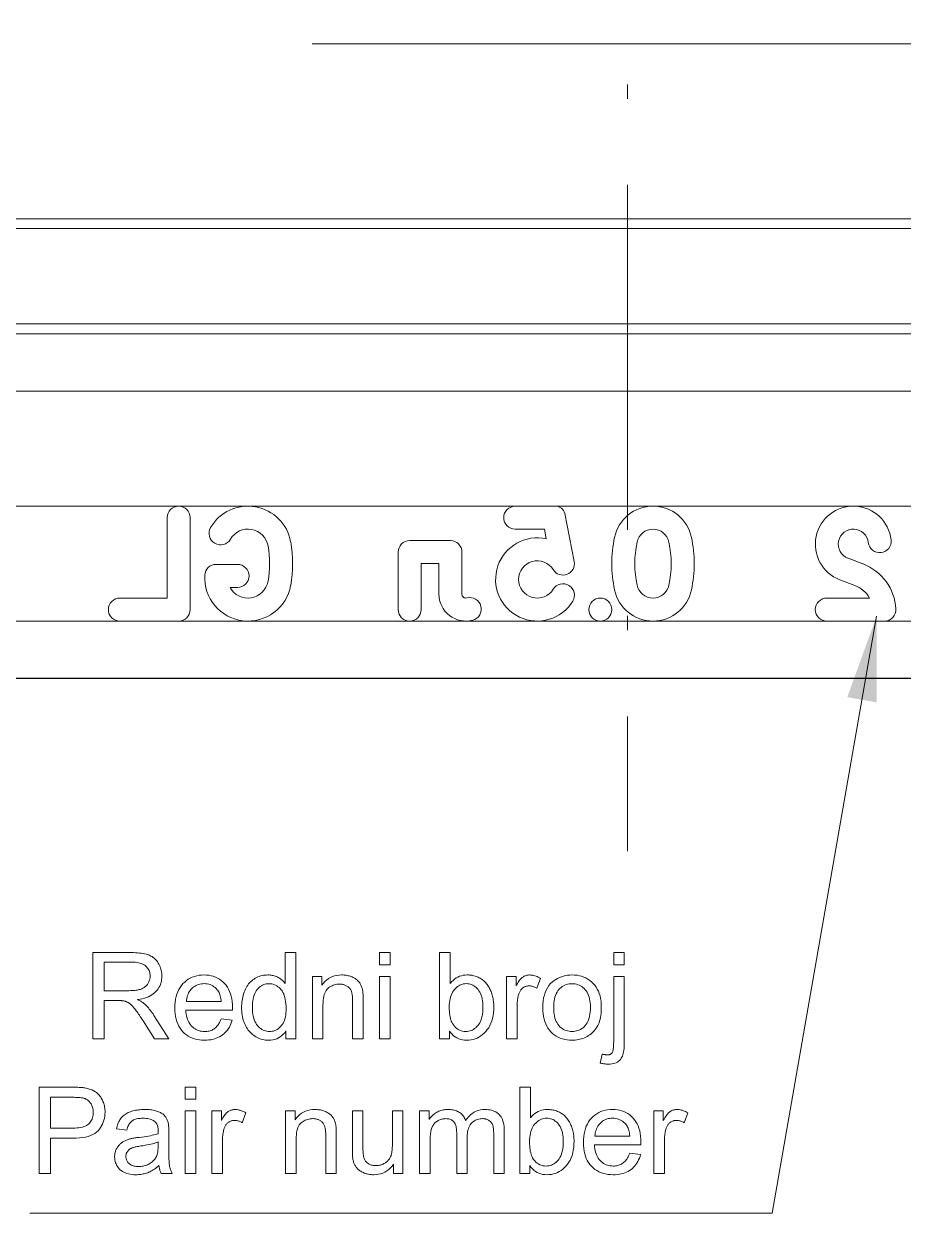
# Model space of a CAD drawing. Extents: x 0 to 419, y 0 to 420.
# Drawn here: x 208.8 to 239.39, y 114.07 to 155.47 of the extents above; entities that cross this region are included whole.
import ezdxf

# ---------------------------------------------------------------- set-up
doc = ezdxf.new("R2010")
doc.units = 0
doc.linetypes.add('DASHDOT', pattern=[18.5, 12, -3, 0.5, -3])

msp = doc.modelspace()

# ---------------------------------------------------------------- linework, layer by layer
at = {"color": 7, "linetype": 'DASHDOT', "lineweight": 13}
msp.add_line((229.801, 186.866), (229.801, 126.671), dxfattribs=at)
at = {"color": 7, "lineweight": 13}
for p, q in [((259.573, 148.685), (195.876, 148.685)), ((259.583, 148.344), (195.864, 148.344)), ((259.782, 145.025), (195.638, 145.025)), ((259.792, 144.685), (195.626, 144.685)), ((259.792, 142.685), (195.626, 142.685)), ((200.499, 138.685), (266.116, 138.685)), ((191.372, 134.685), (266.186, 134.685))]:
    msp.add_line(p, q, dxfattribs=at)
at = {"color": 7, "lineweight": 13, "ltscale": 0.07}
msp.add_line((213.788, 138.285), (213.788, 135.485), dxfattribs=at)
at = {"color": 7, "lineweight": 13, "ltscale": 0.08}
msp.add_line((214.588, 138.285), (214.588, 135.085), dxfattribs=at)
at = {"color": 7, "lineweight": 13, "ltscale": 0.035207}
msp.add_line((225.896, 138.685), (227.304, 138.685), dxfattribs=at)
at = {"color": 7, "lineweight": 13, "ltscale": 0.042492}
msp.add_line((227.949, 136.762), (227.616, 138.429), dxfattribs=at)
at = {"color": 7, "lineweight": 13, "ltscale": 0.025322}
msp.add_line((225.896, 137.885), (226.909, 137.885), dxfattribs=at)
at = {"color": 7, "lineweight": 13, "ltscale": 0.008574}
msp.add_line((226.976, 137.548), (226.909, 137.885), dxfattribs=at)
at = {"color": 7, "lineweight": 13, "ltscale": 0.035481}
msp.add_line((223.641, 137.485), (222.222, 137.485), dxfattribs=at)
at = {"color": 7, "lineweight": 13, "ltscale": 0.050008}
msp.add_line((221.822, 137.085), (221.822, 135.085), dxfattribs=at)
at = {"color": 7, "lineweight": 13, "ltscale": 0.036552}
msp.add_line((224.041, 137.085), (224.041, 135.623), dxfattribs=at)
at = {"color": 7, "lineweight": 13, "ltscale": 0.018524}
msp.add_line((216.234, 136.657), (215.493, 136.657), dxfattribs=at)
at = {"color": 7, "lineweight": 13, "ltscale": 0.015485}
msp.add_line((222.622, 136.685), (223.241, 136.685), dxfattribs=at)
at = {"color": 7, "lineweight": 13, "ltscale": 0.04}
msp.add_line((222.622, 135.085), (222.622, 136.685), dxfattribs=at)
at = {"color": 7, "lineweight": 13, "ltscale": 0.026553}
msp.add_line((223.241, 136.685), (223.241, 135.623), dxfattribs=at)
at = {"color": 7, "lineweight": 13, "ltscale": 0.013963}
for p, q in [((237.994, 136.674), (237.473, 136.873)), ((237.709, 135.926), (237.187, 136.125))]:
    msp.add_line(p, q, dxfattribs=at)
at = {"color": 7, "lineweight": 13, "ltscale": 0.006456}
msp.add_line((216.234, 135.857), (215.976, 135.857), dxfattribs=at)
at = {"color": 7, "lineweight": 13, "ltscale": 0.041162}
msp.add_line((213.788, 135.485), (212.141, 135.485), dxfattribs=at)
at = {"color": 7, "lineweight": 13, "ltscale": 0.037096}
msp.add_line((238.22, 135.485), (236.736, 135.485), dxfattribs=at)
at = {"color": 7, "lineweight": 13, "ltscale": 0.051162}
msp.add_line((214.188, 134.685), (212.141, 134.685), dxfattribs=at)
at = {"color": 7, "lineweight": 13, "ltscale": 0.050173}
msp.add_line((238.743, 134.685), (236.736, 134.685), dxfattribs=at)
at = {"color": 7, "lineweight": 30}
msp.add_line((262.676, 132.685), (196.926, 132.685), dxfattribs=at)
at = {"color": 7, "lineweight": 13}
for points in [[(254.397, 138.785), (246.355, 154.78), (218.836, 154.78)], [(238.468, 134.855), (234.84, 114.074), (209.013, 114.074)]]:
    msp.add_lwpolyline(points, dxfattribs=at)
for points in [[(211.204, 120.144), (211.204, 123.144), (212.535, 123.144), (212.613, 123.143), (212.687, 123.141), (212.758, 123.137), (212.825, 123.131), (212.888, 123.124), (212.947, 123.115), (213.002, 123.105), (213.053, 123.093), (213.101, 123.079), (213.144, 123.063), (213.185, 123.046), (213.224, 123.026), (213.262, 123.004), (213.298, 122.979), (213.332, 122.952), (213.365, 122.922), (213.395, 122.89), (213.425, 122.855), (213.452, 122.818), (213.478, 122.778), (213.502, 122.737), (213.523, 122.694), (213.542, 122.651), (213.558, 122.607), (213.572, 122.563), (213.583, 122.517), (213.592, 122.47), (213.598, 122.423), (213.601, 122.375), (213.603, 122.326), (213.601, 122.263), (213.594, 122.202), (213.584, 122.143), (213.57, 122.086), (213.551, 122.032), (213.528, 121.979), (213.501, 121.928), (213.47, 121.879), (213.435, 121.832), (213.396, 121.788), (213.352, 121.745), (213.304, 121.706), (213.252, 121.67), (213.195, 121.638), (213.133, 121.608), (213.067, 121.582), (212.996, 121.559), (212.921, 121.539), (212.842, 121.523), (212.758, 121.509), (212.788, 121.494), (212.818, 121.479), (212.845, 121.464), (212.872, 121.449), (212.896, 121.434), (212.919, 121.419), (212.941, 121.404), (212.961, 121.389), (212.98, 121.375), (212.997, 121.36), (213.032, 121.327), (213.066, 121.293), (213.1, 121.257), (213.133, 121.219), (213.166, 121.18), (213.199, 121.14), (213.232, 121.097), (213.264, 121.053), (213.295, 121.008), (213.326, 120.961), (213.848, 120.144), (213.349, 120.144), (212.952, 120.768), (212.918, 120.821), (212.885, 120.871), (212.853, 120.919), (212.823, 120.964), (212.793, 121.007), (212.765, 121.047), (212.739, 121.084), (212.713, 121.119), (212.689, 121.152), (212.665, 121.182), (212.643, 121.21), (212.621, 121.236), (212.6, 121.26), (212.579, 121.283), (212.559, 121.304), (212.539, 121.323), (212.519, 121.34), (212.5, 121.356), (212.482, 121.37), (212.464, 121.382), (212.446, 121.393), (212.428, 121.404), (212.41, 121.414), (212.392, 121.423), (212.374, 121.431), (212.356, 121.439), (212.338, 121.445), (212.32, 121.452), (212.301, 121.457), (212.283, 121.462), (212.268, 121.465), (212.252, 121.467), (212.235, 121.469), (212.215, 121.471), (212.194, 121.473), (212.171, 121.474), (212.146, 121.475), (212.12, 121.476), (212.092, 121.476), (212.062, 121.476), (211.601, 121.476), (211.601, 120.144)], [(217.919, 120.144), (217.919, 120.418), (217.875, 120.357), (217.828, 120.302), (217.777, 120.254), (217.722, 120.212), (217.663, 120.176), (217.601, 120.147), (217.534, 120.124), (217.463, 120.108), (217.389, 120.098), (217.311, 120.095), (217.259, 120.097), (217.209, 120.101), (217.159, 120.108), (217.11, 120.118), (217.061, 120.131), (217.014, 120.147), (216.967, 120.165), (216.922, 120.187), (216.877, 120.211), (216.833, 120.238), (216.79, 120.268), (216.75, 120.3), (216.711, 120.335), (216.674, 120.371), (216.64, 120.41), (216.607, 120.451), (216.576, 120.495), (216.547, 120.54), (216.52, 120.588), (216.495, 120.638), (216.473, 120.691), (216.452, 120.744), (216.434, 120.799), (216.419, 120.856), (216.406, 120.914), (216.395, 120.974), (216.386, 121.036), (216.38, 121.098), (216.377, 121.163), (216.376, 121.229), (216.377, 121.293), (216.38, 121.357), (216.385, 121.419), (216.393, 121.479), (216.403, 121.539), (216.415, 121.598), (216.429, 121.655), (216.445, 121.711), (216.463, 121.766), (216.484, 121.819), (216.507, 121.871), (216.532, 121.92), (216.559, 121.967), (216.588, 122.011), (216.62, 122.053), (216.653, 122.093), (216.689, 122.13), (216.727, 122.164), (216.767, 122.196), (216.809, 122.225), (216.853, 122.252), (216.898, 122.276), (216.944, 122.297), (216.991, 122.316), (217.039, 122.331), (217.088, 122.344), (217.138, 122.354), (217.189, 122.361), (217.241, 122.365), (217.294, 122.367), (217.333, 122.366), (217.371, 122.363), (217.408, 122.359), (217.445, 122.353), (217.48, 122.346), (217.515, 122.337), (217.548, 122.326), (217.581, 122.314), (217.613, 122.299), (217.644, 122.284), (217.674, 122.267), (217.703, 122.249), (217.731, 122.23), (217.758, 122.209), (217.784, 122.188), (217.808, 122.166), (217.831, 122.143), (217.853, 122.119), (217.874, 122.094), (217.894, 122.068), (217.894, 123.144), (218.26, 123.144), (218.26, 120.144)], [(221.172, 122.721), (221.172, 123.144), (221.541, 123.144), (221.541, 122.721)], [(223.605, 120.144), (223.264, 120.144), (223.264, 123.144), (223.632, 123.144), (223.632, 122.074), (223.68, 122.13), (223.731, 122.179), (223.784, 122.223), (223.839, 122.261), (223.898, 122.293), (223.958, 122.32), (224.022, 122.34), (224.088, 122.355), (224.156, 122.364), (224.228, 122.367), (224.267, 122.366), (224.307, 122.363), (224.346, 122.359), (224.385, 122.354), (224.423, 122.346), (224.46, 122.338), (224.498, 122.327), (224.535, 122.315), (224.571, 122.301), (224.607, 122.286), (224.642, 122.269), (224.676, 122.251), (224.709, 122.231), (224.74, 122.211), (224.77, 122.189), (224.799, 122.165), (224.827, 122.141), (224.853, 122.115), (224.878, 122.087), (224.902, 122.059), (224.924, 122.029), (224.946, 121.998), (224.967, 121.965), (224.986, 121.932), (225.005, 121.897), (225.023, 121.861), (225.039, 121.824), (225.055, 121.786), (225.069, 121.746), (225.083, 121.706), (225.095, 121.664), (225.107, 121.622), (225.116, 121.579), (225.125, 121.536), (225.132, 121.492), (225.138, 121.447), (225.143, 121.402), (225.146, 121.357), (225.148, 121.31), (225.148, 121.264), (225.146, 121.154), (225.137, 121.05), (225.124, 120.951), (225.104, 120.857), (225.079, 120.768), (225.049, 120.685), (225.013, 120.606), (224.972, 120.532), (224.925, 120.464), (224.872, 120.4), (224.816, 120.342), (224.757, 120.29), (224.696, 120.245), (224.633, 120.205), (224.568, 120.171), (224.501, 120.144), (224.431, 120.123), (224.359, 120.107), (224.285, 120.098), (224.209, 120.095), (224.134, 120.098), (224.062, 120.108), (223.993, 120.124), (223.928, 120.147), (223.866, 120.175), (223.807, 120.211), (223.752, 120.253), (223.7, 120.301), (223.651, 120.355), (223.605, 120.416)], [(229.321, 122.717), (229.321, 123.144), (229.689, 123.144), (229.689, 122.717)], [(211.601, 121.82), (212.455, 121.82), (212.508, 121.821), (212.559, 121.822), (212.607, 121.825), (212.653, 121.829), (212.697, 121.834), (212.739, 121.841), (212.778, 121.848), (212.814, 121.856), (212.848, 121.866), (212.88, 121.877), (212.91, 121.888), (212.939, 121.902), (212.966, 121.916), (212.991, 121.932), (213.015, 121.95), (213.038, 121.968), (213.059, 121.988), (213.079, 122.01), (213.097, 122.033), (213.114, 122.057), (213.129, 122.082), (213.142, 122.107), (213.154, 122.133), (213.165, 122.159), (213.174, 122.186), (213.181, 122.213), (213.186, 122.24), (213.19, 122.268), (213.193, 122.297), (213.193, 122.326), (213.192, 122.368), (213.187, 122.408), (213.18, 122.447), (213.169, 122.484), (213.155, 122.52), (213.138, 122.554), (213.118, 122.587), (213.095, 122.618), (213.068, 122.647), (213.039, 122.676), (213.006, 122.702), (212.97, 122.725), (212.93, 122.746), (212.887, 122.763), (212.84, 122.778), (212.789, 122.791), (212.735, 122.8), (212.677, 122.807), (212.616, 122.811), (212.551, 122.813), (211.601, 122.813)], [(215.665, 120.844), (216.046, 120.797), (216.027, 120.732), (216.004, 120.67), (215.978, 120.61), (215.95, 120.554), (215.918, 120.501), (215.883, 120.451), (215.845, 120.403), (215.804, 120.359), (215.76, 120.318), (215.713, 120.279), (215.663, 120.244), (215.61, 120.213), (215.554, 120.185), (215.496, 120.161), (215.435, 120.141), (215.372, 120.125), (215.305, 120.112), (215.236, 120.103), (215.165, 120.097), (215.09, 120.095), (214.997, 120.098), (214.908, 120.107), (214.822, 120.122), (214.741, 120.142), (214.663, 120.169), (214.589, 120.201), (214.52, 120.239), (214.454, 120.283), (214.392, 120.333), (214.334, 120.389), (214.281, 120.45), (214.234, 120.516), (214.192, 120.586), (214.156, 120.662), (214.125, 120.742), (214.1, 120.826), (214.08, 120.916), (214.066, 121.01), (214.058, 121.109), (214.055, 121.212), (214.058, 121.32), (214.066, 121.422), (214.08, 121.519), (214.1, 121.612), (214.126, 121.7), (214.157, 121.782), (214.193, 121.86), (214.236, 121.933), (214.284, 122.001), (214.337, 122.064), (214.396, 122.121), (214.457, 122.173), (214.522, 122.218), (214.59, 122.258), (214.662, 122.291), (214.737, 122.318), (214.815, 122.339), (214.897, 122.355), (214.982, 122.364), (215.07, 122.367), (215.156, 122.364), (215.238, 122.355), (215.317, 122.34), (215.393, 122.319), (215.466, 122.292), (215.536, 122.26), (215.602, 122.221), (215.665, 122.177), (215.725, 122.126), (215.782, 122.07), (215.835, 122.008), (215.882, 121.942), (215.923, 121.87), (215.959, 121.794), (215.989, 121.713), (216.014, 121.627), (216.034, 121.536), (216.047, 121.441), (216.056, 121.34), (216.058, 121.235), (216.058, 121.228), (216.058, 121.221), (216.058, 121.212), (216.058, 121.204), (216.058, 121.194), (216.058, 121.184), (216.057, 121.173), (216.057, 121.162), (216.057, 121.15), (216.056, 121.137), (214.436, 121.137), (214.441, 121.067), (214.45, 121), (214.462, 120.937), (214.478, 120.877), (214.496, 120.821), (214.518, 120.767), (214.543, 120.718), (214.572, 120.671), (214.603, 120.628), (214.638, 120.588), (214.676, 120.552), (214.715, 120.52), (214.756, 120.491), (214.798, 120.467), (214.843, 120.446), (214.889, 120.428), (214.937, 120.415), (214.987, 120.406), (215.039, 120.4), (215.093, 120.398), (215.132, 120.399), (215.171, 120.402), (215.209, 120.408), (215.245, 120.415), (215.28, 120.425), (215.314, 120.436), (215.347, 120.45), (215.379, 120.466), (215.409, 120.484), (215.438, 120.504), (215.466, 120.527), (215.493, 120.552), (215.519, 120.58), (215.543, 120.61), (215.567, 120.643), (215.589, 120.678), (215.61, 120.716), (215.63, 120.756), (215.648, 120.799)], [(218.839, 120.144), (218.839, 122.318), (219.171, 122.318), (219.171, 122.009), (219.221, 122.077), (219.275, 122.137), (219.334, 122.191), (219.397, 122.238), (219.464, 122.277), (219.535, 122.309), (219.61, 122.334), (219.69, 122.352), (219.774, 122.363), (219.863, 122.367), (219.902, 122.366), (219.94, 122.364), (219.978, 122.36), (220.015, 122.355), (220.051, 122.349), (220.087, 122.341), (220.122, 122.332), (220.157, 122.321), (220.191, 122.309), (220.224, 122.296), (220.256, 122.281), (220.286, 122.266), (220.315, 122.25), (220.342, 122.233), (220.368, 122.214), (220.392, 122.195), (220.414, 122.176), (220.434, 122.155), (220.453, 122.133), (220.47, 122.111), (220.486, 122.087), (220.501, 122.063), (220.515, 122.038), (220.528, 122.012), (220.54, 121.985), (220.551, 121.958), (220.561, 121.929), (220.57, 121.9), (220.578, 121.87), (220.585, 121.839), (220.589, 121.817), (220.592, 121.792), (220.595, 121.763), (220.598, 121.732), (220.6, 121.698), (220.602, 121.661), (220.604, 121.62), (220.605, 121.577), (220.605, 121.53), (220.605, 121.481), (220.605, 120.144), (220.237, 120.144), (220.237, 121.466), (220.237, 121.51), (220.235, 121.552), (220.233, 121.591), (220.23, 121.628), (220.226, 121.663), (220.222, 121.695), (220.216, 121.726), (220.21, 121.754), (220.202, 121.779), (220.194, 121.803), (220.185, 121.825), (220.174, 121.846), (220.162, 121.866), (220.149, 121.885), (220.135, 121.903), (220.119, 121.92), (220.101, 121.937), (220.083, 121.952), (220.063, 121.967), (220.042, 121.981), (220.019, 121.994), (219.996, 122.005), (219.973, 122.015), (219.948, 122.023), (219.923, 122.031), (219.897, 122.037), (219.87, 122.041), (219.842, 122.045), (219.814, 122.047), (219.785, 122.047), (219.738, 122.046), (219.693, 122.041), (219.649, 122.034), (219.607, 122.023), (219.566, 122.01), (219.526, 121.994), (219.487, 121.974), (219.45, 121.952), (219.413, 121.926), (219.379, 121.898), (219.346, 121.865), (219.317, 121.828), (219.292, 121.784), (219.269, 121.736), (219.251, 121.682), (219.235, 121.622), (219.223, 121.558), (219.215, 121.487), (219.21, 121.412), (219.208, 121.331), (219.208, 120.144)], [(221.172, 120.144), (221.172, 122.318), (221.541, 122.318), (221.541, 120.144)], [(225.592, 120.144), (225.592, 122.318), (225.924, 122.318), (225.924, 121.988), (225.949, 122.033), (225.974, 122.074), (225.998, 122.113), (226.022, 122.148), (226.046, 122.18), (226.069, 122.209), (226.092, 122.235), (226.115, 122.257), (226.137, 122.277), (226.158, 122.293), (226.18, 122.307), (226.202, 122.319), (226.225, 122.331), (226.248, 122.34), (226.271, 122.348), (226.295, 122.355), (226.319, 122.36), (226.344, 122.364), (226.369, 122.366), (226.395, 122.367), (226.432, 122.365), (226.469, 122.362), (226.507, 122.356), (226.545, 122.348), (226.582, 122.337), (226.62, 122.324), (226.658, 122.308), (226.697, 122.291), (226.735, 122.27), (226.773, 122.248), (226.646, 121.906), (226.619, 121.921), (226.592, 121.935), (226.565, 121.947), (226.538, 121.957), (226.511, 121.966), (226.484, 121.973), (226.457, 121.979), (226.43, 121.983), (226.403, 121.985), (226.376, 121.986), (226.352, 121.985), (226.329, 121.983), (226.306, 121.979), (226.284, 121.974), (226.262, 121.968), (226.24, 121.96), (226.219, 121.95), (226.199, 121.94), (226.179, 121.927), (226.159, 121.913), (226.141, 121.898), (226.123, 121.882), (226.107, 121.865), (226.091, 121.846), (226.077, 121.827), (226.064, 121.806), (226.052, 121.784), (226.041, 121.761), (226.031, 121.737), (226.022, 121.712), (226.011, 121.672), (226, 121.632), (225.991, 121.591), (225.983, 121.549), (225.976, 121.506), (225.971, 121.463), (225.966, 121.419), (225.963, 121.374), (225.961, 121.328), (225.961, 121.282), (225.961, 120.144)], [(226.855, 121.231), (226.858, 121.348), (226.869, 121.46), (226.885, 121.565), (226.909, 121.664), (226.939, 121.756), (226.976, 121.843), (227.02, 121.923), (227.07, 121.996), (227.127, 122.064), (227.191, 122.125), (227.248, 122.171), (227.308, 122.212), (227.37, 122.248), (227.435, 122.28), (227.502, 122.306), (227.571, 122.328), (227.643, 122.345), (227.718, 122.357), (227.795, 122.364), (227.874, 122.367), (227.962, 122.364), (228.047, 122.355), (228.128, 122.34), (228.207, 122.32), (228.281, 122.293), (228.353, 122.261), (228.421, 122.223), (228.487, 122.179), (228.548, 122.129), (228.607, 122.073), (228.661, 122.012), (228.709, 121.947), (228.752, 121.877), (228.789, 121.802), (228.82, 121.723), (228.846, 121.64), (228.866, 121.552), (228.88, 121.46), (228.888, 121.363), (228.891, 121.262), (228.89, 121.179), (228.886, 121.101), (228.88, 121.026), (228.871, 120.955), (228.86, 120.887), (228.846, 120.823), (228.83, 120.762), (228.811, 120.705), (228.789, 120.652), (228.765, 120.602), (228.739, 120.555), (228.71, 120.51), (228.68, 120.467), (228.646, 120.426), (228.611, 120.388), (228.573, 120.352), (228.533, 120.318), (228.491, 120.286), (228.446, 120.256), (228.399, 120.228), (228.351, 120.203), (228.301, 120.18), (228.251, 120.16), (228.2, 120.143), (228.148, 120.128), (228.095, 120.116), (228.041, 120.107), (227.986, 120.1), (227.931, 120.096), (227.874, 120.095), (227.785, 120.098), (227.699, 120.107), (227.616, 120.121), (227.537, 120.142), (227.462, 120.168), (227.39, 120.2), (227.321, 120.239), (227.256, 120.282), (227.195, 120.332), (227.137, 120.388), (227.083, 120.449), (227.035, 120.515), (226.993, 120.587), (226.956, 120.663), (226.925, 120.745), (226.9, 120.832), (226.88, 120.924), (226.866, 121.021), (226.858, 121.123)], [(228.854, 119.301), (228.924, 119.614), (228.946, 119.609), (228.966, 119.604), (228.986, 119.6), (229.005, 119.596), (229.023, 119.593), (229.04, 119.59), (229.056, 119.588), (229.071, 119.587), (229.085, 119.586), (229.098, 119.586), (229.12, 119.586), (229.141, 119.589), (229.16, 119.592), (229.179, 119.598), (229.196, 119.604), (229.212, 119.612), (229.227, 119.622), (229.241, 119.633), (229.254, 119.646), (229.266, 119.66), (229.276, 119.677), (229.286, 119.699), (229.294, 119.725), (229.301, 119.756), (229.307, 119.791), (229.312, 119.831), (229.316, 119.875), (229.319, 119.923), (229.32, 119.976), (229.321, 120.034), (229.321, 122.318), (229.689, 122.318), (229.689, 120.026), (229.688, 119.948), (229.685, 119.875), (229.68, 119.807), (229.673, 119.744), (229.663, 119.685), (229.652, 119.632), (229.638, 119.583), (229.623, 119.54), (229.605, 119.501), (229.585, 119.467), (229.557, 119.428), (229.525, 119.393), (229.489, 119.363), (229.45, 119.336), (229.408, 119.313), (229.362, 119.295), (229.313, 119.281), (229.26, 119.27), (229.203, 119.264), (229.143, 119.262), (229.113, 119.263), (229.084, 119.264), (229.054, 119.266), (229.025, 119.268), (228.996, 119.272), (228.967, 119.276), (228.939, 119.281), (228.911, 119.287), (228.882, 119.294)], [(214.456, 121.44), (215.67, 121.44), (215.664, 121.493), (215.656, 121.544), (215.647, 121.592), (215.636, 121.637), (215.623, 121.68), (215.608, 121.719), (215.591, 121.756), (215.573, 121.791), (215.552, 121.822), (215.53, 121.851), (215.494, 121.891), (215.456, 121.928), (215.415, 121.959), (215.373, 121.987), (215.328, 122.011), (215.282, 122.03), (215.233, 122.045), (215.182, 122.055), (215.129, 122.062), (215.074, 122.064), (215.024, 122.062), (214.976, 122.057), (214.929, 122.048), (214.884, 122.037), (214.841, 122.021), (214.799, 122.003), (214.758, 121.981), (214.72, 121.955), (214.683, 121.926), (214.647, 121.894), (214.614, 121.859), (214.584, 121.821), (214.558, 121.782), (214.534, 121.74), (214.513, 121.695), (214.496, 121.649), (214.481, 121.6), (214.47, 121.549), (214.461, 121.495)], [(216.754, 121.229), (216.756, 121.147), (216.761, 121.07), (216.77, 120.997), (216.782, 120.929), (216.798, 120.864), (216.818, 120.804), (216.84, 120.748), (216.867, 120.696), (216.897, 120.648), (216.93, 120.605), (216.966, 120.565), (217.003, 120.53), (217.041, 120.499), (217.081, 120.472), (217.122, 120.45), (217.164, 120.431), (217.208, 120.417), (217.252, 120.406), (217.298, 120.4), (217.346, 120.398), (217.393, 120.4), (217.439, 120.406), (217.484, 120.416), (217.527, 120.43), (217.569, 120.447), (217.609, 120.469), (217.648, 120.495), (217.685, 120.524), (217.721, 120.558), (217.756, 120.595), (217.788, 120.637), (217.817, 120.683), (217.842, 120.733), (217.864, 120.787), (217.882, 120.845), (217.898, 120.907), (217.91, 120.974), (217.918, 121.044), (217.923, 121.119), (217.925, 121.198), (217.923, 121.285), (217.918, 121.367), (217.909, 121.444), (217.897, 121.517), (217.882, 121.585), (217.863, 121.648), (217.84, 121.706), (217.815, 121.76), (217.785, 121.809), (217.753, 121.853), (217.718, 121.893), (217.681, 121.928), (217.642, 121.959), (217.603, 121.987), (217.561, 122.01), (217.518, 122.028), (217.473, 122.043), (217.427, 122.053), (217.379, 122.06), (217.329, 122.062), (217.281, 122.06), (217.234, 122.054), (217.189, 122.044), (217.146, 122.03), (217.104, 122.012), (217.064, 121.99), (217.025, 121.963), (216.988, 121.933), (216.953, 121.899), (216.919, 121.861), (216.888, 121.819), (216.86, 121.772), (216.835, 121.72), (216.813, 121.664), (216.795, 121.603), (216.781, 121.537), (216.769, 121.467), (216.761, 121.392), (216.756, 121.313)], [(223.601, 121.247), (223.602, 121.171), (223.606, 121.1), (223.611, 121.032), (223.618, 120.969), (223.628, 120.911), (223.64, 120.856), (223.654, 120.806), (223.669, 120.761), (223.688, 120.719), (223.708, 120.682), (223.744, 120.628), (223.782, 120.58), (223.823, 120.537), (223.867, 120.5), (223.912, 120.469), (223.961, 120.444), (224.011, 120.424), (224.065, 120.409), (224.12, 120.401), (224.178, 120.398), (224.226, 120.4), (224.272, 120.406), (224.317, 120.417), (224.361, 120.432), (224.404, 120.45), (224.445, 120.474), (224.484, 120.501), (224.523, 120.532), (224.56, 120.568), (224.596, 120.608), (224.629, 120.652), (224.659, 120.7), (224.686, 120.752), (224.709, 120.808), (224.728, 120.869), (224.744, 120.934), (224.756, 121.002), (224.765, 121.075), (224.77, 121.152), (224.772, 121.233), (224.77, 121.316), (224.765, 121.394), (224.757, 121.468), (224.745, 121.538), (224.73, 121.603), (224.711, 121.663), (224.689, 121.72), (224.664, 121.771), (224.635, 121.818), (224.603, 121.861), (224.569, 121.9), (224.533, 121.934), (224.495, 121.964), (224.457, 121.991), (224.417, 122.013), (224.375, 122.031), (224.332, 122.046), (224.288, 122.056), (224.242, 122.062), (224.195, 122.064), (224.147, 122.062), (224.101, 122.055), (224.056, 122.045), (224.012, 122.03), (223.97, 122.011), (223.929, 121.988), (223.889, 121.961), (223.85, 121.93), (223.813, 121.894), (223.777, 121.854), (223.744, 121.81), (223.714, 121.763), (223.688, 121.711), (223.665, 121.656), (223.645, 121.597), (223.63, 121.535), (223.617, 121.469), (223.608, 121.399), (223.603, 121.325)], [(227.234, 121.231), (227.236, 121.149), (227.241, 121.072), (227.25, 120.999), (227.263, 120.93), (227.279, 120.866), (227.299, 120.805), (227.323, 120.749), (227.35, 120.697), (227.381, 120.649), (227.416, 120.606), (227.453, 120.566), (227.492, 120.531), (227.534, 120.5), (227.577, 120.473), (227.621, 120.45), (227.668, 120.431), (227.717, 120.417), (227.767, 120.406), (227.82, 120.4), (227.874, 120.398), (227.928, 120.4), (227.98, 120.406), (228.03, 120.417), (228.079, 120.431), (228.125, 120.45), (228.17, 120.473), (228.213, 120.5), (228.254, 120.532), (228.293, 120.567), (228.331, 120.607), (228.365, 120.651), (228.396, 120.699), (228.423, 120.752), (228.447, 120.809), (228.467, 120.87), (228.484, 120.936), (228.496, 121.006), (228.505, 121.081), (228.511, 121.16), (228.513, 121.243), (228.511, 121.322), (228.505, 121.397), (228.496, 121.467), (228.483, 121.534), (228.467, 121.597), (228.447, 121.657), (228.423, 121.712), (228.395, 121.763), (228.364, 121.811), (228.33, 121.854), (228.292, 121.893), (228.253, 121.929), (228.212, 121.96), (228.169, 121.987), (228.124, 122.01), (228.078, 122.028), (228.03, 122.043), (227.98, 122.053), (227.928, 122.06), (227.874, 122.062), (227.82, 122.06), (227.767, 122.053), (227.717, 122.043), (227.668, 122.029), (227.621, 122.01), (227.577, 121.987), (227.534, 121.96), (227.492, 121.929), (227.453, 121.894), (227.416, 121.855), (227.381, 121.812), (227.35, 121.764), (227.323, 121.712), (227.299, 121.656), (227.279, 121.596), (227.263, 121.531), (227.25, 121.462), (227.241, 121.389), (227.236, 121.312)], [(209.336, 115.462), (209.336, 118.462), (210.468, 118.462), (210.526, 118.462), (210.582, 118.461), (210.634, 118.46), (210.684, 118.458), (210.731, 118.455), (210.775, 118.452), (210.817, 118.448), (210.855, 118.444), (210.891, 118.439), (210.924, 118.433), (210.967, 118.425), (211.01, 118.416), (211.05, 118.405), (211.089, 118.393), (211.127, 118.38), (211.163, 118.365), (211.198, 118.349), (211.232, 118.332), (211.264, 118.313), (211.294, 118.293), (211.324, 118.272), (211.352, 118.249), (211.379, 118.224), (211.405, 118.197), (211.429, 118.169), (211.453, 118.139), (211.475, 118.108), (211.496, 118.075), (211.516, 118.04), (211.535, 118.004), (211.552, 117.966), (211.568, 117.928), (211.581, 117.889), (211.593, 117.849), (211.603, 117.808), (211.611, 117.767), (211.618, 117.725), (211.622, 117.682), (211.625, 117.639), (211.626, 117.594), (211.623, 117.519), (211.616, 117.446), (211.604, 117.375), (211.587, 117.307), (211.565, 117.241), (211.538, 117.178), (211.507, 117.116), (211.47, 117.057), (211.429, 117.001), (211.382, 116.947), (211.33, 116.896), (211.269, 116.851), (211.201, 116.812), (211.125, 116.777), (211.041, 116.748), (210.949, 116.724), (210.849, 116.706), (210.741, 116.692), (210.626, 116.684), (210.502, 116.682), (209.733, 116.682), (209.733, 115.462)], [(214.417, 118.039), (214.417, 118.462), (214.786, 118.462), (214.786, 118.039)], [(226.399, 115.462), (226.057, 115.462), (226.057, 118.462), (226.425, 118.462), (226.425, 117.392), (226.473, 117.447), (226.524, 117.497), (226.577, 117.541), (226.633, 117.579), (226.691, 117.611), (226.752, 117.638), (226.815, 117.658), (226.881, 117.673), (226.95, 117.682), (227.021, 117.685), (227.061, 117.684), (227.1, 117.681), (227.139, 117.677), (227.178, 117.672), (227.216, 117.664), (227.254, 117.655), (227.291, 117.645), (227.328, 117.633), (227.364, 117.619), (227.4, 117.604), (227.436, 117.587), (227.47, 117.569), (227.502, 117.549), (227.534, 117.529), (227.564, 117.506), (227.593, 117.483), (227.62, 117.458), (227.646, 117.432), (227.671, 117.405), (227.695, 117.377), (227.718, 117.347), (227.739, 117.316), (227.76, 117.283), (227.78, 117.25), (227.798, 117.215), (227.816, 117.179), (227.832, 117.142), (227.848, 117.104), (227.863, 117.064), (227.876, 117.024), (227.889, 116.982), (227.9, 116.94), (227.91, 116.897), (227.918, 116.854), (227.925, 116.81), (227.931, 116.765), (227.936, 116.72), (227.939, 116.674), (227.941, 116.628), (227.942, 116.581), (227.939, 116.472), (227.931, 116.368), (227.917, 116.269), (227.898, 116.175), (227.873, 116.086), (227.842, 116.002), (227.806, 115.924), (227.765, 115.85), (227.718, 115.781), (227.665, 115.718), (227.609, 115.66), (227.551, 115.608), (227.49, 115.562), (227.427, 115.523), (227.362, 115.489), (227.294, 115.462), (227.225, 115.44), (227.153, 115.425), (227.079, 115.416), (227.002, 115.413), (226.927, 115.416), (226.855, 115.426), (226.787, 115.442), (226.721, 115.464), (226.659, 115.493), (226.6, 115.529), (226.545, 115.57), (226.493, 115.619), (226.444, 115.673), (226.399, 115.734)], [(209.733, 117.036), (210.509, 117.036), (210.583, 117.037), (210.654, 117.042), (210.719, 117.049), (210.781, 117.059), (210.838, 117.072), (210.89, 117.087), (210.938, 117.106), (210.981, 117.127), (211.02, 117.152), (211.055, 117.179), (211.086, 117.209), (211.113, 117.241), (211.137, 117.275), (211.158, 117.312), (211.176, 117.351), (211.191, 117.393), (211.202, 117.437), (211.21, 117.483), (211.215, 117.531), (211.217, 117.582), (211.216, 117.619), (211.213, 117.655), (211.208, 117.69), (211.201, 117.724), (211.193, 117.757), (211.182, 117.789), (211.17, 117.819), (211.156, 117.849), (211.14, 117.877), (211.121, 117.904), (211.102, 117.93), (211.081, 117.954), (211.059, 117.977), (211.036, 117.997), (211.011, 118.016), (210.986, 118.033), (210.959, 118.048), (210.931, 118.061), (210.901, 118.072), (210.871, 118.081), (210.849, 118.087), (210.824, 118.091), (210.795, 118.095), (210.763, 118.099), (210.728, 118.101), (210.689, 118.104), (210.647, 118.106), (210.602, 118.107), (210.553, 118.108), (210.5, 118.108), (209.733, 118.108)], [(213.502, 115.73), (213.462, 115.696), (213.421, 115.665), (213.381, 115.635), (213.341, 115.607), (213.302, 115.582), (213.262, 115.558), (213.223, 115.537), (213.185, 115.517), (213.147, 115.5), (213.109, 115.485), (213.07, 115.471), (213.032, 115.459), (212.992, 115.448), (212.953, 115.439), (212.912, 115.431), (212.871, 115.424), (212.83, 115.419), (212.788, 115.416), (212.745, 115.414), (212.702, 115.413), (212.632, 115.415), (212.566, 115.42), (212.502, 115.429), (212.442, 115.441), (212.386, 115.457), (212.332, 115.476), (212.282, 115.499), (212.235, 115.525), (212.192, 115.555), (212.152, 115.588), (212.115, 115.624), (212.083, 115.662), (212.054, 115.702), (212.029, 115.744), (212.008, 115.787), (211.99, 115.833), (211.977, 115.881), (211.967, 115.93), (211.961, 115.982), (211.959, 116.035), (211.96, 116.067), (211.962, 116.098), (211.966, 116.128), (211.971, 116.158), (211.978, 116.188), (211.986, 116.217), (211.995, 116.245), (212.006, 116.273), (212.018, 116.3), (212.032, 116.327), (212.047, 116.353), (212.063, 116.377), (212.08, 116.401), (212.097, 116.424), (212.116, 116.446), (212.136, 116.466), (212.156, 116.486), (212.177, 116.505), (212.199, 116.522), (212.222, 116.539), (212.246, 116.554), (212.271, 116.569), (212.296, 116.583), (212.321, 116.596), (212.348, 116.609), (212.374, 116.62), (212.402, 116.631), (212.43, 116.641), (212.458, 116.651), (212.487, 116.659), (212.51, 116.665), (212.535, 116.671), (212.562, 116.676), (212.592, 116.682), (212.624, 116.687), (212.657, 116.693), (212.693, 116.698), (212.732, 116.704), (212.772, 116.709), (212.815, 116.715), (212.902, 116.725), (212.984, 116.737), (213.061, 116.748), (213.134, 116.76), (213.202, 116.773), (213.265, 116.786), (213.324, 116.799), (213.378, 116.813), (213.427, 116.827), (213.472, 116.841), (213.472, 116.856), (213.473, 116.869), (213.473, 116.882), (213.473, 116.893), (213.473, 116.903), (213.473, 116.912), (213.474, 116.92), (213.474, 116.927), (213.474, 116.933), (213.474, 116.938), (213.473, 116.981), (213.47, 117.022), (213.464, 117.061), (213.457, 117.096), (213.448, 117.129), (213.436, 117.16), (213.423, 117.188), (213.407, 117.213), (213.389, 117.235), (213.369, 117.255), (213.34, 117.278), (213.307, 117.3), (213.272, 117.318), (213.235, 117.335), (213.194, 117.348), (213.151, 117.36), (213.105, 117.368), (213.056, 117.375), (213.004, 117.378), (212.95, 117.38), (212.899, 117.379), (212.851, 117.376), (212.806, 117.371), (212.764, 117.365), (212.724, 117.357), (212.687, 117.347), (212.653, 117.335), (212.621, 117.321), (212.592, 117.306), (212.566, 117.289), (212.542, 117.269), (212.519, 117.246), (212.498, 117.221), (212.478, 117.193), (212.459, 117.162), (212.441, 117.129), (212.424, 117.092), (212.409, 117.053), (212.396, 117.011), (212.383, 116.966), (212.023, 117.015), (212.033, 117.061), (212.045, 117.104), (212.058, 117.146), (212.072, 117.186), (212.088, 117.224), (212.105, 117.261), (212.123, 117.295), (212.142, 117.328), (212.163, 117.359), (212.185, 117.389), (212.208, 117.417), (212.234, 117.443), (212.261, 117.468), (212.291, 117.492), (212.322, 117.515), (212.356, 117.536), (212.391, 117.556), (212.429, 117.574), (212.468, 117.592), (212.51, 117.608), (212.553, 117.622), (212.598, 117.635), (212.644, 117.647), (212.691, 117.657), (212.74, 117.665), (212.79, 117.672), (212.841, 117.678), (212.894, 117.681), (212.948, 117.684), (213.003, 117.685), (213.058, 117.684), (213.11, 117.682), (213.161, 117.679), (213.209, 117.674), (213.255, 117.668), (213.3, 117.661), (213.342, 117.652), (213.382, 117.643), (213.42, 117.631), (213.455, 117.619), (213.489, 117.606), (213.521, 117.591), (213.551, 117.577), (213.58, 117.561), (213.606, 117.545), (213.631, 117.528), (213.654, 117.511), (213.675, 117.493), (213.694, 117.474), (213.711, 117.454), (213.727, 117.434), (213.742, 117.412), (213.756, 117.39), (213.769, 117.367), (213.781, 117.342), (213.792, 117.316), (213.802, 117.29), (213.811, 117.262), (213.819, 117.233), (213.826, 117.204), (213.829, 117.183), (213.832, 117.16), (213.835, 117.133), (213.838, 117.104), (213.84, 117.072), (213.841, 117.036), (213.843, 116.998), (213.843, 116.956), (213.844, 116.911), (213.844, 116.864), (213.844, 116.373), (213.844, 116.274), (213.845, 116.182), (213.846, 116.099), (213.848, 116.022), (213.85, 115.954), (213.853, 115.892), (213.856, 115.839), (213.859, 115.793), (213.863, 115.754), (213.868, 115.723), (213.873, 115.696), (213.879, 115.669), (213.886, 115.642), (213.894, 115.616), (213.903, 115.59), (213.913, 115.564), (213.923, 115.538), (213.935, 115.513), (213.947, 115.487), (213.961, 115.462), (213.576, 115.462), (213.565, 115.485), (213.555, 115.51), (213.545, 115.534), (213.537, 115.56), (213.529, 115.586), (213.522, 115.614), (213.516, 115.642), (213.511, 115.67), (213.506, 115.7)], [(214.417, 115.462), (214.417, 117.635), (214.786, 117.635), (214.786, 115.462)], [(215.342, 115.462), (215.342, 117.635), (215.674, 117.635), (215.674, 117.306), (215.699, 117.351), (215.724, 117.392), (215.748, 117.43), (215.772, 117.466), (215.796, 117.498), (215.819, 117.527), (215.842, 117.552), (215.864, 117.575), (215.886, 117.595), (215.908, 117.611), (215.93, 117.625), (215.952, 117.637), (215.974, 117.648), (215.997, 117.658), (216.021, 117.666), (216.045, 117.673), (216.069, 117.678), (216.094, 117.682), (216.119, 117.684), (216.144, 117.685), (216.182, 117.683), (216.219, 117.68), (216.257, 117.674), (216.294, 117.666), (216.332, 117.655), (216.37, 117.642), (216.408, 117.626), (216.446, 117.609), (216.485, 117.588), (216.523, 117.566), (216.396, 117.224), (216.369, 117.239), (216.342, 117.253), (216.315, 117.265), (216.288, 117.275), (216.261, 117.284), (216.234, 117.291), (216.207, 117.297), (216.18, 117.301), (216.153, 117.303), (216.126, 117.304), (216.102, 117.303), (216.079, 117.301), (216.056, 117.297), (216.033, 117.292), (216.011, 117.286), (215.99, 117.278), (215.969, 117.268), (215.948, 117.257), (215.928, 117.245), (215.909, 117.231), (215.89, 117.216), (215.873, 117.2), (215.856, 117.183), (215.841, 117.164), (215.827, 117.145), (215.813, 117.124), (215.801, 117.102), (215.79, 117.079), (215.781, 117.055), (215.772, 117.03), (215.76, 116.99), (215.75, 116.95), (215.741, 116.908), (215.733, 116.867), (215.726, 116.824), (215.72, 116.781), (215.716, 116.737), (215.713, 116.692), (215.711, 116.646), (215.711, 116.6), (215.711, 115.462)], [(217.906, 115.462), (217.906, 117.635), (218.238, 117.635), (218.238, 117.326), (218.288, 117.394), (218.342, 117.455), (218.401, 117.509), (218.463, 117.556), (218.53, 117.595), (218.602, 117.627), (218.677, 117.652), (218.757, 117.67), (218.841, 117.681), (218.929, 117.685), (218.968, 117.684), (219.007, 117.682), (219.044, 117.678), (219.082, 117.673), (219.118, 117.667), (219.154, 117.659), (219.189, 117.65), (219.223, 117.639), (219.257, 117.627), (219.291, 117.614), (219.323, 117.599), (219.353, 117.584), (219.382, 117.568), (219.409, 117.55), (219.435, 117.532), (219.459, 117.513), (219.481, 117.493), (219.501, 117.473), (219.52, 117.451), (219.537, 117.429), (219.553, 117.405), (219.568, 117.381), (219.582, 117.356), (219.595, 117.33), (219.607, 117.303), (219.618, 117.276), (219.628, 117.247), (219.637, 117.218), (219.645, 117.188), (219.652, 117.157), (219.656, 117.135), (219.659, 117.109), (219.662, 117.081), (219.665, 117.05), (219.667, 117.016), (219.669, 116.979), (219.67, 116.938), (219.671, 116.895), (219.672, 116.848), (219.672, 116.798), (219.672, 115.462), (219.304, 115.462), (219.304, 116.784), (219.304, 116.828), (219.302, 116.87), (219.3, 116.909), (219.297, 116.946), (219.293, 116.981), (219.288, 117.013), (219.283, 117.044), (219.276, 117.072), (219.269, 117.097), (219.261, 117.121), (219.252, 117.143), (219.241, 117.164), (219.229, 117.184), (219.216, 117.203), (219.201, 117.221), (219.185, 117.238), (219.168, 117.255), (219.15, 117.27), (219.13, 117.285), (219.109, 117.299), (219.086, 117.311), (219.063, 117.323), (219.039, 117.333), (219.015, 117.341), (218.99, 117.349), (218.964, 117.355), (218.937, 117.359), (218.909, 117.363), (218.881, 117.365), (218.852, 117.365), (218.805, 117.364), (218.76, 117.359), (218.716, 117.352), (218.674, 117.341), (218.632, 117.328), (218.593, 117.311), (218.554, 117.292), (218.516, 117.27), (218.48, 117.244), (218.446, 117.216), (218.413, 117.183), (218.384, 117.145), (218.358, 117.102), (218.336, 117.053), (218.317, 116.999), (218.302, 116.94), (218.29, 116.875), (218.281, 116.805), (218.276, 116.73), (218.275, 116.649), (218.275, 115.462)], [(221.661, 115.462), (221.661, 115.781), (221.609, 115.711), (221.553, 115.649), (221.493, 115.594), (221.429, 115.546), (221.362, 115.505), (221.291, 115.472), (221.217, 115.446), (221.139, 115.428), (221.057, 115.417), (220.972, 115.413), (220.934, 115.414), (220.896, 115.416), (220.859, 115.42), (220.822, 115.425), (220.786, 115.431), (220.75, 115.44), (220.715, 115.449), (220.68, 115.46), (220.646, 115.473), (220.613, 115.487), (220.58, 115.502), (220.549, 115.518), (220.52, 115.534), (220.493, 115.552), (220.467, 115.57), (220.443, 115.589), (220.421, 115.608), (220.401, 115.629), (220.382, 115.65), (220.365, 115.672), (220.349, 115.695), (220.335, 115.718), (220.321, 115.743), (220.308, 115.769), (220.296, 115.796), (220.285, 115.824), (220.275, 115.853), (220.266, 115.882), (220.258, 115.913), (220.251, 115.945), (220.247, 115.968), (220.243, 115.994), (220.24, 116.022), (220.237, 116.052), (220.235, 116.085), (220.233, 116.121), (220.231, 116.159), (220.23, 116.2), (220.229, 116.243), (220.229, 116.289), (220.229, 117.635), (220.597, 117.635), (220.597, 116.43), (220.598, 116.374), (220.598, 116.322), (220.599, 116.274), (220.601, 116.229), (220.603, 116.189), (220.605, 116.152), (220.608, 116.118), (220.612, 116.089), (220.616, 116.063), (220.62, 116.041), (220.628, 116.013), (220.637, 115.986), (220.648, 115.96), (220.66, 115.935), (220.674, 115.912), (220.69, 115.889), (220.707, 115.868), (220.725, 115.849), (220.745, 115.83), (220.767, 115.813), (220.79, 115.797), (220.814, 115.783), (220.839, 115.771), (220.866, 115.76), (220.893, 115.751), (220.921, 115.743), (220.951, 115.738), (220.981, 115.734), (221.013, 115.731), (221.045, 115.73), (221.078, 115.731), (221.111, 115.734), (221.143, 115.738), (221.175, 115.744), (221.206, 115.751), (221.237, 115.761), (221.267, 115.772), (221.298, 115.785), (221.327, 115.799), (221.356, 115.815), (221.385, 115.833), (221.411, 115.852), (221.436, 115.872), (221.459, 115.893), (221.481, 115.915), (221.5, 115.939), (221.518, 115.964), (221.535, 115.99), (221.549, 116.018), (221.562, 116.046), (221.574, 116.077), (221.584, 116.11), (221.593, 116.146), (221.601, 116.185), (221.607, 116.226), (221.613, 116.269), (221.617, 116.316), (221.62, 116.365), (221.622, 116.417), (221.623, 116.471), (221.623, 117.635), (221.991, 117.635), (221.991, 115.462)], [(222.568, 115.462), (222.568, 117.635), (222.897, 117.635), (222.897, 117.33), (222.919, 117.362), (222.941, 117.392), (222.965, 117.421), (222.99, 117.448), (223.017, 117.474), (223.045, 117.5), (223.074, 117.523), (223.104, 117.546), (223.136, 117.567), (223.17, 117.587), (223.204, 117.606), (223.239, 117.622), (223.276, 117.637), (223.313, 117.65), (223.351, 117.66), (223.39, 117.669), (223.43, 117.676), (223.471, 117.681), (223.513, 117.684), (223.556, 117.685), (223.604, 117.684), (223.649, 117.68), (223.693, 117.675), (223.736, 117.668), (223.776, 117.659), (223.815, 117.648), (223.852, 117.635), (223.887, 117.62), (223.921, 117.603), (223.952, 117.584), (223.982, 117.563), (224.01, 117.541), (224.037, 117.517), (224.061, 117.491), (224.084, 117.464), (224.105, 117.435), (224.124, 117.405), (224.141, 117.373), (224.157, 117.339), (224.17, 117.304), (224.223, 117.376), (224.28, 117.441), (224.339, 117.498), (224.401, 117.547), (224.467, 117.589), (224.536, 117.624), (224.607, 117.65), (224.682, 117.669), (224.76, 117.681), (224.841, 117.685), (224.905, 117.683), (224.965, 117.677), (225.022, 117.668), (225.076, 117.656), (225.127, 117.64), (225.176, 117.62), (225.221, 117.597), (225.263, 117.57), (225.302, 117.539), (225.339, 117.505), (225.372, 117.468), (225.401, 117.426), (225.427, 117.381), (225.45, 117.331), (225.469, 117.278), (225.485, 117.221), (225.497, 117.16), (225.506, 117.095), (225.511, 117.026), (225.513, 116.954), (225.513, 115.462), (225.146, 115.462), (225.146, 116.831), (225.146, 116.874), (225.145, 116.915), (225.143, 116.953), (225.141, 116.988), (225.137, 117.021), (225.133, 117.052), (225.129, 117.08), (225.123, 117.106), (225.117, 117.129), (225.111, 117.149), (225.103, 117.168), (225.094, 117.187), (225.084, 117.204), (225.073, 117.221), (225.06, 117.237), (225.047, 117.252), (225.032, 117.267), (225.016, 117.281), (224.999, 117.294), (224.981, 117.306), (224.961, 117.317), (224.942, 117.327), (224.921, 117.336), (224.9, 117.344), (224.878, 117.35), (224.856, 117.356), (224.833, 117.36), (224.809, 117.363), (224.785, 117.365), (224.76, 117.365), (224.715, 117.364), (224.671, 117.359), (224.629, 117.352), (224.589, 117.341), (224.55, 117.327), (224.513, 117.31), (224.477, 117.291), (224.443, 117.268), (224.41, 117.242), (224.379, 117.213), (224.35, 117.18), (224.324, 117.145), (224.302, 117.105), (224.282, 117.062), (224.265, 117.015), (224.252, 116.964), (224.241, 116.91), (224.234, 116.852), (224.229, 116.79), (224.228, 116.725), (224.228, 115.462), (223.859, 115.462), (223.859, 116.874), (223.858, 116.922), (223.856, 116.967), (223.851, 117.01), (223.845, 117.051), (223.837, 117.089), (223.827, 117.125), (223.815, 117.158), (223.802, 117.188), (223.786, 117.217), (223.769, 117.242), (223.75, 117.266), (223.729, 117.287), (223.705, 117.305), (223.679, 117.321), (223.65, 117.335), (223.62, 117.346), (223.587, 117.354), (223.552, 117.36), (223.514, 117.364), (223.474, 117.365), (223.444, 117.364), (223.413, 117.362), (223.383, 117.358), (223.354, 117.352), (223.325, 117.345), (223.296, 117.336), (223.268, 117.325), (223.241, 117.313), (223.214, 117.299), (223.187, 117.283), (223.161, 117.266), (223.137, 117.248), (223.114, 117.227), (223.093, 117.206), (223.073, 117.183), (223.055, 117.158), (223.038, 117.132), (223.022, 117.104), (223.008, 117.075), (222.996, 117.044), (222.984, 117.011), (222.974, 116.975), (222.965, 116.937), (222.958, 116.896), (222.951, 116.852), (222.946, 116.805), (222.942, 116.755), (222.939, 116.703), (222.937, 116.648), (222.936, 116.59), (222.936, 115.462)], [(229.878, 116.162), (230.258, 116.115), (230.239, 116.05), (230.216, 115.987), (230.19, 115.928), (230.162, 115.872), (230.13, 115.819), (230.095, 115.768), (230.057, 115.721), (230.016, 115.677), (229.972, 115.636), (229.925, 115.597), (229.875, 115.562), (229.822, 115.531), (229.766, 115.503), (229.708, 115.479), (229.647, 115.459), (229.584, 115.442), (229.518, 115.43), (229.449, 115.42), (229.377, 115.415), (229.303, 115.413), (229.209, 115.416), (229.12, 115.425), (229.034, 115.439), (228.953, 115.46), (228.875, 115.486), (228.802, 115.519), (228.732, 115.557), (228.666, 115.601), (228.604, 115.651), (228.546, 115.707), (228.493, 115.768), (228.446, 115.834), (228.404, 115.904), (228.368, 115.979), (228.337, 116.059), (228.312, 116.144), (228.292, 116.234), (228.278, 116.328), (228.27, 116.427), (228.267, 116.53), (228.27, 116.638), (228.278, 116.74), (228.293, 116.837), (228.312, 116.93), (228.338, 117.017), (228.369, 117.1), (228.406, 117.178), (228.448, 117.251), (228.496, 117.319), (228.55, 117.382), (228.608, 117.439), (228.669, 117.491), (228.734, 117.536), (228.802, 117.575), (228.874, 117.609), (228.949, 117.636), (229.027, 117.657), (229.109, 117.672), (229.194, 117.681), (229.282, 117.685), (229.368, 117.682), (229.45, 117.673), (229.529, 117.658), (229.605, 117.637), (229.678, 117.61), (229.748, 117.578), (229.814, 117.539), (229.877, 117.495), (229.937, 117.444), (229.994, 117.388), (230.047, 117.326), (230.094, 117.259), (230.135, 117.188), (230.171, 117.112), (230.201, 117.031), (230.226, 116.945), (230.246, 116.854), (230.259, 116.758), (230.268, 116.658), (230.271, 116.553), (230.271, 116.546), (230.27, 116.538), (230.27, 116.53), (230.27, 116.521), (230.27, 116.512), (230.27, 116.502), (230.27, 116.491), (230.269, 116.48), (230.269, 116.467), (230.268, 116.455), (228.648, 116.455), (228.653, 116.385), (228.662, 116.318), (228.675, 116.255), (228.69, 116.195), (228.709, 116.138), (228.731, 116.085), (228.756, 116.035), (228.784, 115.989), (228.816, 115.946), (228.85, 115.906), (228.888, 115.87), (228.927, 115.838), (228.968, 115.809), (229.01, 115.784), (229.055, 115.763), (229.101, 115.746), (229.149, 115.733), (229.199, 115.723), (229.251, 115.718), (229.305, 115.716), (229.345, 115.717), (229.383, 115.72), (229.421, 115.725), (229.457, 115.733), (229.492, 115.742), (229.526, 115.754), (229.559, 115.768), (229.591, 115.784), (229.621, 115.802), (229.65, 115.822), (229.679, 115.845), (229.705, 115.87), (229.731, 115.898), (229.756, 115.928), (229.779, 115.96), (229.801, 115.996), (229.822, 116.033), (229.842, 116.074), (229.86, 116.117)], [(230.717, 115.462), (230.717, 117.635), (231.048, 117.635), (231.048, 117.306), (231.073, 117.351), (231.098, 117.392), (231.123, 117.43), (231.147, 117.466), (231.17, 117.498), (231.193, 117.527), (231.216, 117.552), (231.239, 117.575), (231.261, 117.595), (231.282, 117.611), (231.304, 117.625), (231.326, 117.637), (231.349, 117.648), (231.372, 117.658), (231.395, 117.666), (231.419, 117.673), (231.443, 117.678), (231.468, 117.682), (231.493, 117.684), (231.519, 117.685), (231.556, 117.683), (231.594, 117.68), (231.631, 117.674), (231.669, 117.666), (231.707, 117.655), (231.745, 117.642), (231.783, 117.626), (231.821, 117.609), (231.859, 117.588), (231.897, 117.566), (231.771, 117.224), (231.744, 117.239), (231.717, 117.253), (231.689, 117.265), (231.662, 117.275), (231.635, 117.284), (231.608, 117.291), (231.581, 117.297), (231.554, 117.301), (231.527, 117.303), (231.5, 117.304), (231.477, 117.303), (231.453, 117.301), (231.43, 117.297), (231.408, 117.292), (231.386, 117.286), (231.364, 117.278), (231.343, 117.268), (231.323, 117.257), (231.303, 117.245), (231.283, 117.231), (231.265, 117.216), (231.247, 117.2), (231.231, 117.183), (231.215, 117.164), (231.201, 117.145), (231.188, 117.124), (231.176, 117.102), (231.165, 117.079), (231.155, 117.055), (231.146, 117.03), (231.135, 116.99), (231.124, 116.95), (231.115, 116.908), (231.107, 116.867), (231.1, 116.824), (231.095, 116.781), (231.091, 116.737), (231.087, 116.692), (231.086, 116.646), (231.085, 116.6), (231.085, 115.462)], [(226.395, 116.565), (226.396, 116.489), (226.399, 116.417), (226.404, 116.35), (226.412, 116.287), (226.421, 116.229), (226.433, 116.174), (226.447, 116.124), (226.463, 116.079), (226.481, 116.037), (226.501, 116), (226.537, 115.946), (226.576, 115.898), (226.617, 115.855), (226.66, 115.818), (226.706, 115.787), (226.754, 115.761), (226.805, 115.741), (226.858, 115.727), (226.914, 115.719), (226.972, 115.716), (227.019, 115.718), (227.066, 115.724), (227.111, 115.735), (227.154, 115.749), (227.197, 115.768), (227.238, 115.791), (227.278, 115.819), (227.316, 115.85), (227.353, 115.886), (227.389, 115.926), (227.423, 115.97), (227.453, 116.018), (227.479, 116.07), (227.502, 116.126), (227.521, 116.187), (227.537, 116.251), (227.549, 116.32), (227.558, 116.393), (227.563, 116.47), (227.565, 116.551), (227.564, 116.634), (227.558, 116.712), (227.55, 116.786), (227.538, 116.856), (227.523, 116.921), (227.504, 116.981), (227.482, 117.037), (227.457, 117.089), (227.428, 117.136), (227.396, 117.179), (227.362, 117.218), (227.326, 117.252), (227.289, 117.282), (227.25, 117.309), (227.21, 117.331), (227.168, 117.349), (227.125, 117.363), (227.081, 117.374), (227.035, 117.38), (226.988, 117.382), (226.94, 117.38), (226.894, 117.373), (226.849, 117.363), (226.805, 117.348), (226.763, 117.329), (226.722, 117.306), (226.682, 117.279), (226.644, 117.247), (226.607, 117.212), (226.571, 117.172), (226.537, 117.128), (226.507, 117.08), (226.481, 117.029), (226.458, 116.974), (226.439, 116.915), (226.423, 116.853), (226.411, 116.786), (226.402, 116.716), (226.396, 116.643)], [(228.668, 116.757), (229.882, 116.757), (229.876, 116.811), (229.868, 116.862), (229.859, 116.91), (229.848, 116.955), (229.835, 116.997), (229.82, 117.037), (229.803, 117.074), (229.785, 117.108), (229.765, 117.14), (229.743, 117.169), (229.706, 117.209), (229.668, 117.245), (229.628, 117.277), (229.585, 117.305), (229.54, 117.328), (229.494, 117.348), (229.445, 117.362), (229.394, 117.373), (229.341, 117.38), (229.286, 117.382), (229.236, 117.38), (229.188, 117.375), (229.141, 117.366), (229.096, 117.354), (229.053, 117.339), (229.011, 117.32), (228.971, 117.298), (228.932, 117.273), (228.895, 117.244), (228.86, 117.212), (228.827, 117.177), (228.797, 117.139), (228.77, 117.1), (228.746, 117.058), (228.725, 117.013), (228.708, 116.967), (228.693, 116.918), (228.682, 116.867), (228.673, 116.813)], [(213.472, 116.553), (213.43, 116.537), (213.384, 116.521), (213.333, 116.506), (213.279, 116.491), (213.221, 116.477), (213.159, 116.463), (213.093, 116.45), (213.023, 116.438), (212.948, 116.425), (212.87, 116.414), (212.826, 116.407), (212.785, 116.4), (212.746, 116.393), (212.71, 116.386), (212.676, 116.379), (212.645, 116.371), (212.617, 116.364), (212.592, 116.356), (212.569, 116.348), (212.549, 116.34), (212.53, 116.331), (212.513, 116.322), (212.496, 116.312), (212.48, 116.301), (212.465, 116.29), (212.451, 116.277), (212.438, 116.264), (212.426, 116.25), (212.414, 116.236), (212.404, 116.22), (212.394, 116.204), (212.385, 116.188), (212.377, 116.171), (212.371, 116.155), (212.365, 116.137), (212.361, 116.12), (212.357, 116.101), (212.354, 116.083), (212.353, 116.064), (212.352, 116.045), (212.354, 116.016), (212.357, 115.988), (212.362, 115.961), (212.37, 115.935), (212.38, 115.91), (212.393, 115.886), (212.407, 115.863), (212.424, 115.841), (212.443, 115.82), (212.464, 115.8), (212.487, 115.781), (212.513, 115.764), (212.54, 115.75), (212.57, 115.737), (212.601, 115.726), (212.635, 115.717), (212.671, 115.71), (212.709, 115.705), (212.748, 115.703), (212.79, 115.702), (212.832, 115.702), (212.874, 115.705), (212.914, 115.71), (212.953, 115.716), (212.991, 115.725), (213.029, 115.735), (213.065, 115.747), (213.101, 115.761), (213.135, 115.777), (213.169, 115.795), (213.201, 115.814), (213.232, 115.835), (213.26, 115.857), (213.287, 115.88), (213.313, 115.905), (213.336, 115.931), (213.358, 115.959), (213.378, 115.988), (213.396, 116.018), (213.412, 116.049), (213.424, 116.076), (213.434, 116.104), (213.443, 116.135), (213.45, 116.168), (213.457, 116.204), (213.462, 116.242), (213.466, 116.282), (213.469, 116.325), (213.471, 116.37), (213.472, 116.418)]]:
    msp.add_lwpolyline(points, close=True, dxfattribs=at)
msp.add_circle((228.856, 135.085), 0.4, dxfattribs=at)
for centre, radius, start, end in [((214.188, 138.285), 0.4, 0, 180), ((216.599, 137.177), 1.508, 10.1845, 149.6553), ((225.896, 138.285), 0.4, 90, 270), ((227.304, 138.367), 0.318, 11.2806, 90), ((230.689, 137.317), 1.367, 11.7812, 168.2188), ((237.659, 137.361), 1.323, 6.4074, 249.1141), ((215.643, 137.736), 0.4, 149.6553, 329.6553), ((216.599, 137.177), 0.708, 10.1845, 149.6553), ((230.689, 137.317), 0.567, 11.7812, 168.2188), ((237.659, 137.361), 0.523, 6.4074, 249.1141), ((222.222, 137.085), 0.4, 89.9762, 180), ((223.641, 137.085), 0.4, 0, 90), ((226.663, 136.134), 1.449, 77.5378, 328.3594), ((233.723, 136.685), 4.467, 168.2188, 191.7812), ((227.654, 136.685), 4.467, 348.2188, 11.7812), ((238.577, 137.464), 0.4, 186.4074, 6.4074), ((213.861, 136.685), 3.49, 349.8155, 10.1845), ((213.861, 136.685), 4.29, 349.8155, 10.1845), ((233.723, 136.685), 3.667, 168.2188, 191.7812), ((227.654, 136.685), 3.667, 348.2188, 11.7812), ((215.493, 136.257), 0.4, 90, 176.6683), ((216.234, 136.257), 0.4, 270, 90), ((226.663, 136.134), 0.649, 31.6406, 328.3594), ((227.556, 136.684), 0.4, 211.6406, 11.2806), ((237.357, 135.003), 1.788, 3.3876, 69.1141), ((216.599, 136.193), 1.508, 176.6683, 349.8155), ((216.599, 136.193), 0.708, 208.2928, 349.8155), ((227.556, 135.583), 0.4, 328.3594, 148.3594), ((230.689, 136.052), 0.567, 191.7812, 348.2188), ((237.357, 135.003), 0.988, 29.1877, 69.1141), ((212.141, 135.085), 0.4, 89.9999, 269.9999), ((224.179, 135.623), 0.938, 180, 284.5971), ((224.179, 135.623), 0.138, 180, 284.5971), ((224.315, 135.102), 0.4, 284.5971, 104.5971), ((230.689, 136.052), 1.367, 191.7812, 348.2188), ((236.736, 135.085), 0.4, 90, 270), ((214.188, 135.085), 0.4, 270, 360), ((222.222, 135.085), 0.4, 180, 360), ((238.743, 135.085), 0.4, 270, 3.3876)]:
    msp.add_arc(centre, radius, start, end, dxfattribs=at)
msp.add_solid([(238.473, 131.855), (238.468, 134.855), (237.447, 132.035)], dxfattribs=at)

doc.saveas('drawing.dxf')
